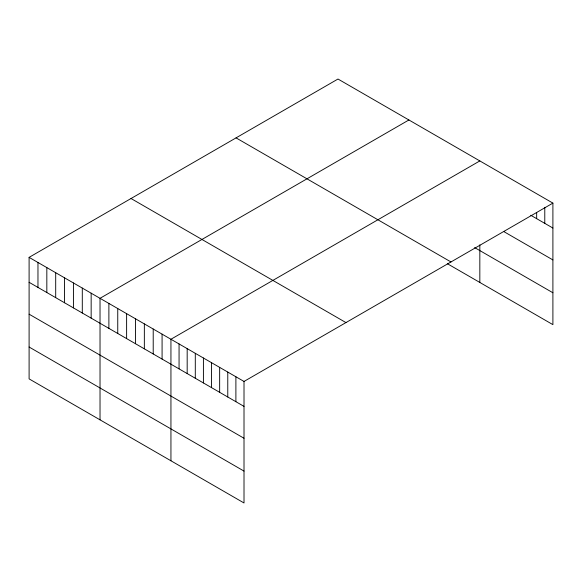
<?xml version="1.0" encoding="UTF-8"?>
<svg xmlns="http://www.w3.org/2000/svg" width="582" height="582" viewBox="0 0 582 582"><rect width="100%" height="100%" fill="white"/><g stroke="black" fill="none" stroke-linecap="round" stroke-linejoin="round"><path stroke-width="0.87" d="M29.1 257.36L244.011 381.443L244.011 502.972L29.1 378.889L29.1 257.36L337.989 79.028L552.9 203.111L552.9 324.64L447.325 263.682M408.906 119.972L100.024 298.311L100.024 419.84M479.83 160.923L170.941 339.255L170.941 460.784M244.011 381.443L552.9 203.111M530.755 215.26L552.9 228.042M504.187 231.796L552.9 259.921M474.657 247.59L552.9 292.761M236.052 137.876L450.97 261.958M131.03 198.513L345.948 322.588M29.1 282.299L244.011 406.382M29.1 314.178L244.011 438.253M29.1 347.018L244.011 471.093M544.781 207.323L544.781 223.357M536.662 212.437L536.662 218.672M479.83 244.826L479.83 282.452M235.892 376.75L235.892 401.689M227.773 372.065L227.773 397.004M219.654 367.38L219.654 392.319M211.535 362.688L211.535 387.627M203.416 358.003L203.416 382.941M195.297 353.318L195.297 378.256M187.178 348.633L187.178 373.564M179.06 343.94L179.06 368.879M162.08 334.133L162.08 359.072M153.212 329.019L153.212 353.958M144.351 323.898L144.351 348.836M135.482 318.783L135.482 343.715M126.614 313.662L126.614 338.6M117.753 308.547L117.753 333.479M108.885 303.426L108.885 328.364M91.156 293.19L91.156 318.128M82.295 288.068L82.295 313.007M73.427 282.954L73.427 307.893M64.558 277.832L64.558 302.771M55.697 272.718L55.697 297.657M46.829 267.596L46.829 292.535M37.968 262.482L37.968 287.413"/></g></svg>
